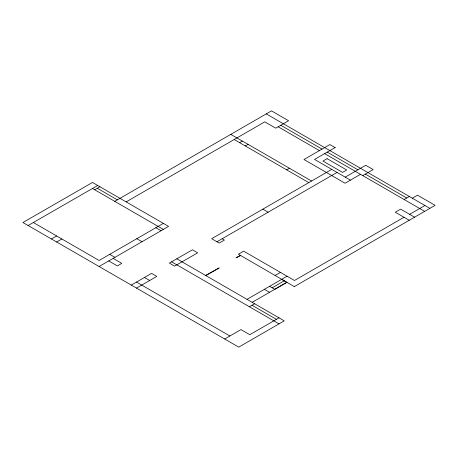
<?xml version="1.0" encoding="UTF-8"?>
<svg xmlns="http://www.w3.org/2000/svg" width="458" height="458" viewBox="0 0 458 458"><rect width="100%" height="100%" fill="white"/><g stroke="black" fill="none" stroke-linecap="round" stroke-linejoin="round"><path stroke-width="0.69" d="M28.121 225.525L97.703 185.484M94.692 189.772L99.913 186.761M114.758 201.36L271.491 110.87L288.592 120.746L275.733 128.166L264.787 121.845L126.133 201.898M51.439 238.99L56.66 235.973M56.66 242.001L61.882 238.99M239.586 142.656L242.351 141.058M245.316 145.959L248.081 144.367M163.346 223.378L99.094 260.476L33.342 222.514M99.094 266.504L168.567 226.395L92.482 182.467L22.9 222.514L238.744 347.13L284.252 320.852L176.794 258.816L169.363 263.104L174.584 266.121L197.679 252.833L192.44 249.81L176.794 258.816M286.685 169.849L289.45 168.252M335.245 147.487L314.543 159.436L350.427 180.154M131.286 285.088L151.552 273.386L156.773 276.403L136.507 288.105M331.758 169.374L211.688 238.698L219.21 243.061L224.431 240.049L222.17 238.744M216.96 241.755L337.042 172.426M345.206 177.137L365.736 165.286L373.173 169.575L362.73 175.603M360.515 174.326L345.074 183.246L303.969 159.51L329.852 144.568L335.073 147.585M205.579 275.43L219.182 267.913L205.865 275.596M240.376 255.341L236.036 257.848L240.662 255.512M404.128 199.505L409.349 196.493M275.086 275.487L280.451 272.39M412.315 198.205L417.536 195.188L435.1 205.333L294.299 286.622M247.017 299.355L287.092 276.22M272.149 287.813L284.269 280.817M403.996 217.264L294.477 280.491L243.679 251.161L238.412 254.201L294.5 286.737M249.387 306.751L254.608 303.74M409.635 214.338L424.944 205.499M224.672 339.006L240.954 329.605L249.805 334.712L279.031 317.841M252.152 302.32L286.914 282.351M266.27 113.887L429.879 208.344M280.76 125.269L322.02 149.09M327.241 152.102L357.904 169.804M365.341 174.097L406.738 197.999M278.149 126.774L319.409 150.596M324.63 153.613L424.658 211.361M414.57 217.184L400.63 209.134L395.277 212.226L409.217 220.275M230.78 134.377L311.577 181.024M234.164 139.524L308.812 182.622M262.852 209.157L268.102 212.191M281.704 279.328L286.84 282.294L274.714 289.29L269.585 286.33M97.302 188.267L117.368 199.854M92.482 188.496L163.346 229.412M264.363 289.341L269.539 292.33M155.823 227.723L161.044 230.74M136.793 238.71L142.014 241.721M251.997 305.246L276.42 319.346M171.573 261.827L279.031 323.869M109.714 254.345L114.935 257.356M113.166 258.381L121.794 263.361L117.368 265.915L108.741 260.934M144.47 277.474L149.651 280.462M136.507 282.076L229.893 335.989M327.086 158.674L322.953 161.067L342.573 172.397L346.712 170.004L327.086 158.674"/></g></svg>
